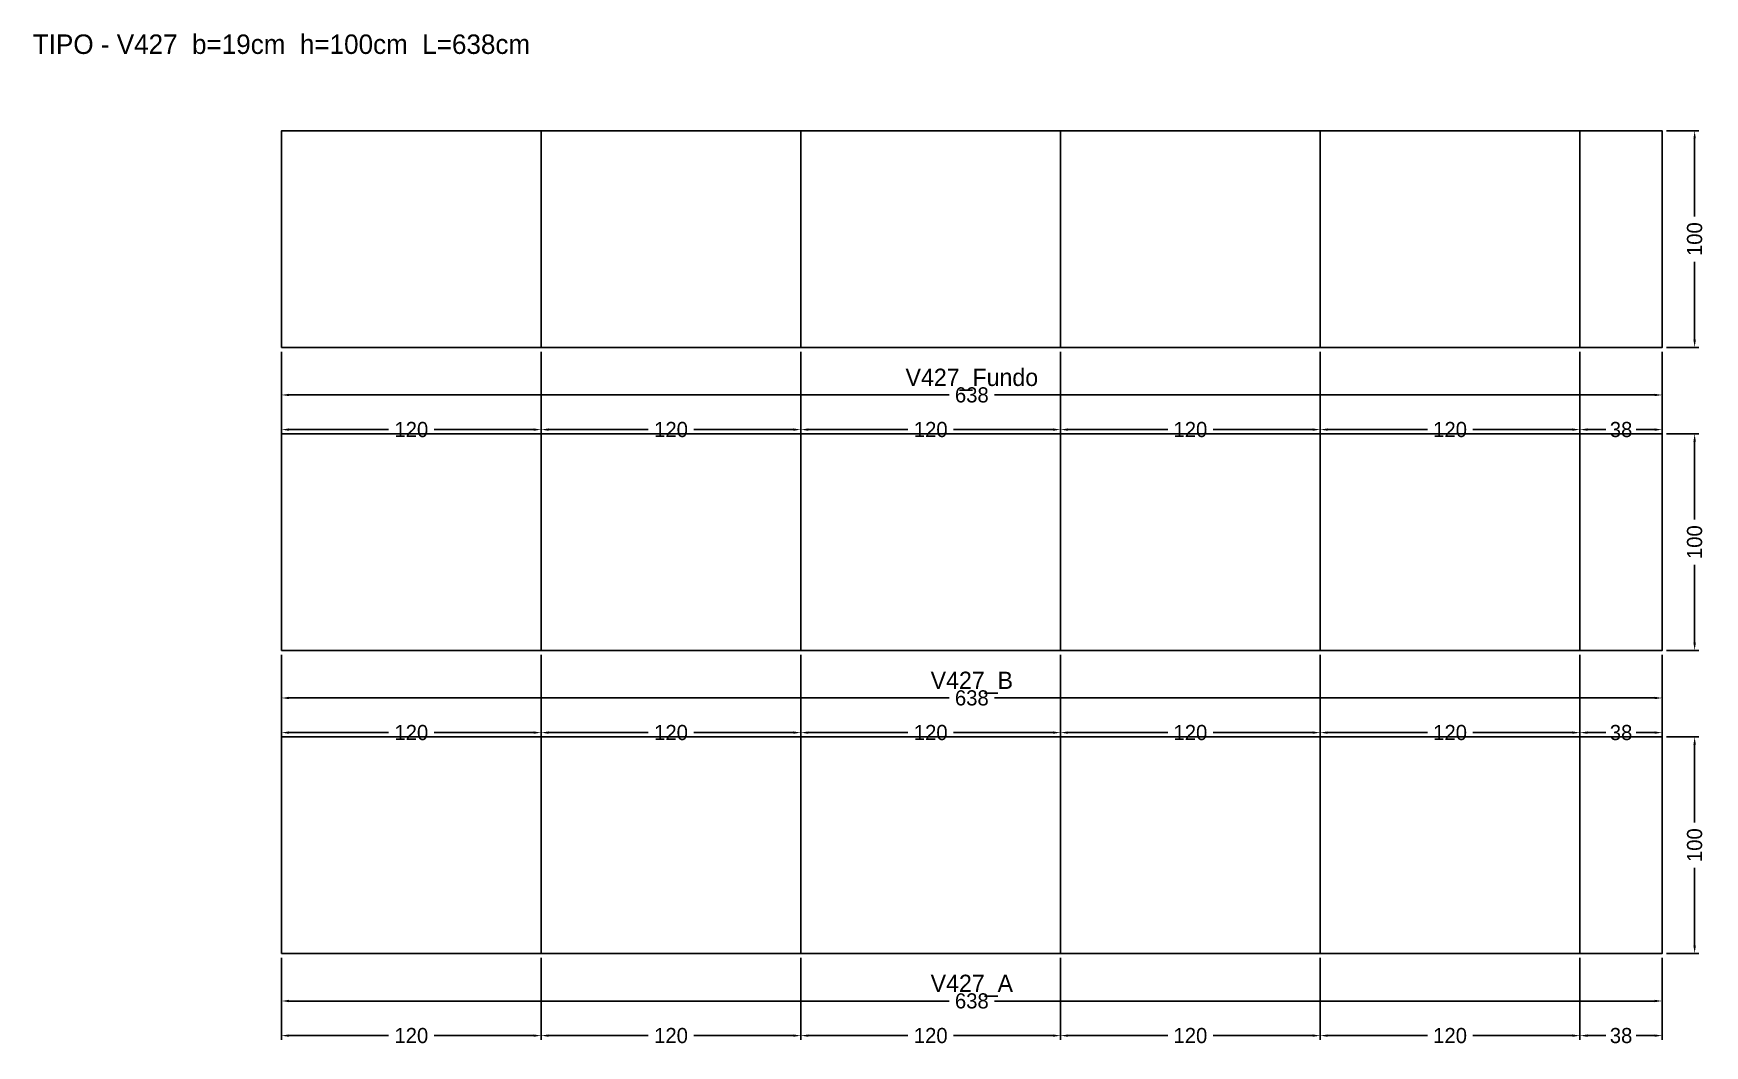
# Model space of a CAD drawing. Header units: metres. Extents: x -115 to 658, y -43 to 425.
import ezdxf

# ---------------------------------------------------------------- set-up
doc = ezdxf.new("R2010")
doc.units = ezdxf.units.M
for name, color, linetype in [('COTA', 3, 'Continuous'), ('NOMENCLATURA', 2, 'Continuous'), ('Paineis', 7, 'Continuous'), ('Texto Secao', 2, 'Continuous')]:
    doc.layers.add(name, color=color, linetype=linetype)
doc.dimstyles.new('COTA_VIG', dxfattribs={"dimtxt": 7, "dimasz": 3.5, "dimexe": 2, "dimexo": 2, "dimgap": 1.5, "dimtad": 1, "dimdec": 1, "dimcen": 2.5, "dimclrd": 3, "dimclre": 3, "dimclrt": 3, "dimazin": 3, "dimtfac": 1, "dimtmove": 0, "dimatfit": 3})

# ---------------------------------------------------------------- blocks, each defined once
blk = doc.blocks.new('_CLOSEDFILLED')
at = {"color": 0, "linetype": 'BYBLOCK'}
blk.add_solid([(-1, 0.16), (0, 0), (-1, -0.16)], dxfattribs=at)
blk = doc.blocks.new('*D1')
at = {"color": 3}
for p, q in [((0, -2), (0, -24)), ((638, -2), (638, -24)), ((3.5, -22), (308.5, -22)), ((329.5, -22), (634.5, -22))]:
    blk.add_line(p, q, dxfattribs=at)
at = {"layer": 'Defpoints'}
for p in [(0, 0), (638, 0), (0, -22)]:
    blk.add_point(p, dxfattribs=at)
at = {"layer": 'COTA', "color": 3, "xscale": 3.5, "yscale": 3.5, "rotation": 180}
blk.add_blockref('_CLOSEDFILLED', (0, -22), dxfattribs=at)
at = {"layer": 'COTA', "color": 3, "xscale": 3.5, "yscale": 3.5}
blk.add_blockref('_CLOSEDFILLED', (638, -22), dxfattribs=at)
at = {"layer": 'COTA', "color": 3, "insert": (319, -22), "char_height": 7, "attachment_point": 5}
blk.add_mtext('638', dxfattribs=at)
blk = doc.blocks.new('*D2')
at = {"color": 3}
for p, q in [((0, -2), (0, -40)), ((120, -2), (120, -40)), ((3.5, -38), (49.5, -38)), ((70.5, -38), (116.5, -38))]:
    blk.add_line(p, q, dxfattribs=at)
at = {"layer": 'Defpoints'}
for p in [(0, 0), (120, 0), (0, -38)]:
    blk.add_point(p, dxfattribs=at)
at = {"layer": 'COTA', "color": 3, "xscale": 3.5, "yscale": 3.5, "rotation": 180}
blk.add_blockref('_CLOSEDFILLED', (0, -38), dxfattribs=at)
at = {"layer": 'COTA', "color": 3, "xscale": 3.5, "yscale": 3.5}
blk.add_blockref('_CLOSEDFILLED', (120, -38), dxfattribs=at)
at = {"layer": 'COTA', "color": 3, "insert": (60, -38), "char_height": 7, "attachment_point": 5}
blk.add_mtext('120', dxfattribs=at)
blk = doc.blocks.new('*D3')
at = {"color": 3}
for p, q in [((120, -2), (120, -40)), ((240, -2), (240, -40)), ((123.5, -38), (169.5, -38)), ((190.5, -38), (236.5, -38))]:
    blk.add_line(p, q, dxfattribs=at)
at = {"layer": 'Defpoints'}
for p in [(120, 0), (240, 0), (120, -38)]:
    blk.add_point(p, dxfattribs=at)
at = {"layer": 'COTA', "color": 3, "xscale": 3.5, "yscale": 3.5, "rotation": 180}
blk.add_blockref('_CLOSEDFILLED', (120, -38), dxfattribs=at)
at = {"layer": 'COTA', "color": 3, "xscale": 3.5, "yscale": 3.5}
blk.add_blockref('_CLOSEDFILLED', (240, -38), dxfattribs=at)
at = {"layer": 'COTA', "color": 3, "insert": (180, -38), "char_height": 7, "attachment_point": 5}
blk.add_mtext('120', dxfattribs=at)
blk = doc.blocks.new('*D4')
at = {"color": 3}
for p, q in [((240, -2), (240, -40)), ((360, -2), (360, -40)), ((243.5, -38), (289.5, -38)), ((310.5, -38), (356.5, -38))]:
    blk.add_line(p, q, dxfattribs=at)
at = {"layer": 'Defpoints'}
for p in [(240, 0), (360, 0), (240, -38)]:
    blk.add_point(p, dxfattribs=at)
at = {"layer": 'COTA', "color": 3, "xscale": 3.5, "yscale": 3.5, "rotation": 180}
blk.add_blockref('_CLOSEDFILLED', (240, -38), dxfattribs=at)
at = {"layer": 'COTA', "color": 3, "xscale": 3.5, "yscale": 3.5}
blk.add_blockref('_CLOSEDFILLED', (360, -38), dxfattribs=at)
at = {"layer": 'COTA', "color": 3, "insert": (300, -38), "char_height": 7, "attachment_point": 5}
blk.add_mtext('120', dxfattribs=at)
blk = doc.blocks.new('*D5')
at = {"color": 3}
for p, q in [((360, -2), (360, -40)), ((480, -2), (480, -40)), ((363.5, -38), (409.5, -38)), ((430.5, -38), (476.5, -38))]:
    blk.add_line(p, q, dxfattribs=at)
at = {"layer": 'Defpoints'}
for p in [(360, 0), (480, 0), (360, -38)]:
    blk.add_point(p, dxfattribs=at)
at = {"layer": 'COTA', "color": 3, "xscale": 3.5, "yscale": 3.5, "rotation": 180}
blk.add_blockref('_CLOSEDFILLED', (360, -38), dxfattribs=at)
at = {"layer": 'COTA', "color": 3, "xscale": 3.5, "yscale": 3.5}
blk.add_blockref('_CLOSEDFILLED', (480, -38), dxfattribs=at)
at = {"layer": 'COTA', "color": 3, "insert": (420, -38), "char_height": 7, "attachment_point": 5}
blk.add_mtext('120', dxfattribs=at)
blk = doc.blocks.new('*D6')
at = {"color": 3}
for p, q in [((480, -2), (480, -40)), ((600, -2), (600, -40)), ((483.5, -38), (529.5, -38)), ((550.5, -38), (596.5, -38))]:
    blk.add_line(p, q, dxfattribs=at)
at = {"layer": 'Defpoints'}
for p in [(480, 0), (600, 0), (480, -38)]:
    blk.add_point(p, dxfattribs=at)
at = {"layer": 'COTA', "color": 3, "xscale": 3.5, "yscale": 3.5, "rotation": 180}
blk.add_blockref('_CLOSEDFILLED', (480, -38), dxfattribs=at)
at = {"layer": 'COTA', "color": 3, "xscale": 3.5, "yscale": 3.5}
blk.add_blockref('_CLOSEDFILLED', (600, -38), dxfattribs=at)
at = {"layer": 'COTA', "color": 3, "insert": (540, -38), "char_height": 7, "attachment_point": 5}
blk.add_mtext('120', dxfattribs=at)
blk = doc.blocks.new('*D7')
at = {"color": 3}
for p, q in [((600, -2), (600, -40)), ((638, -2), (638, -40)), ((603.5, -38), (612, -38)), ((626, -38), (634.5, -38))]:
    blk.add_line(p, q, dxfattribs=at)
at = {"layer": 'Defpoints'}
for p in [(600, 0), (638, 0), (600, -38)]:
    blk.add_point(p, dxfattribs=at)
at = {"layer": 'COTA', "color": 3, "xscale": 3.5, "yscale": 3.5, "rotation": 180}
blk.add_blockref('_CLOSEDFILLED', (600, -38), dxfattribs=at)
at = {"layer": 'COTA', "color": 3, "xscale": 3.5, "yscale": 3.5}
blk.add_blockref('_CLOSEDFILLED', (638, -38), dxfattribs=at)
at = {"layer": 'COTA', "color": 3, "insert": (619, -38), "char_height": 7, "attachment_point": 5}
blk.add_mtext('38', dxfattribs=at)
blk = doc.blocks.new('*D8')
at = {"color": 3}
for p, q in [((640, 100), (655, 100)), ((653, 60.5), (653, 96.5)), ((653, 3.5), (653, 39.5)), ((640, 0), (655, 0))]:
    blk.add_line(p, q, dxfattribs=at)
at = {"layer": 'Defpoints'}
for p in [(638, 100), (638, 0), (653, 0)]:
    blk.add_point(p, dxfattribs=at)
at = {"layer": 'COTA', "color": 3, "xscale": 3.5, "yscale": 3.5}
for p, rotation in [((653, 100), 90), ((653, 0), 270)]:
    blk.add_blockref('_CLOSEDFILLED', p, dxfattribs=dict(at, rotation=rotation))
at = {"layer": 'COTA', "color": 3, "insert": (653, 50), "char_height": 7, "attachment_point": 5, "rotation": 90}
blk.add_mtext('100', dxfattribs=at)
blk = doc.blocks.new('*D9')
at = {"color": 3}
for p, q in [((0, 138), (0, 116)), ((638, 138), (638, 116)), ((3.5, 118), (308.5, 118)), ((329.5, 118), (634.5, 118))]:
    blk.add_line(p, q, dxfattribs=at)
at = {"layer": 'Defpoints'}
for p in [(0, 140), (638, 140), (0, 118)]:
    blk.add_point(p, dxfattribs=at)
at = {"layer": 'COTA', "color": 3, "xscale": 3.5, "yscale": 3.5, "rotation": 180}
blk.add_blockref('_CLOSEDFILLED', (0, 118), dxfattribs=at)
at = {"layer": 'COTA', "color": 3, "xscale": 3.5, "yscale": 3.5}
blk.add_blockref('_CLOSEDFILLED', (638, 118), dxfattribs=at)
at = {"layer": 'COTA', "color": 3, "insert": (319, 118), "char_height": 7, "attachment_point": 5}
blk.add_mtext('638', dxfattribs=at)
blk = doc.blocks.new('*D10')
at = {"color": 3}
for p, q in [((0, 138), (0, 100)), ((120, 138), (120, 100)), ((3.5, 102), (49.5, 102)), ((70.5, 102), (116.5, 102))]:
    blk.add_line(p, q, dxfattribs=at)
at = {"layer": 'Defpoints'}
for p in [(0, 140), (120, 140), (0, 102)]:
    blk.add_point(p, dxfattribs=at)
at = {"layer": 'COTA', "color": 3, "xscale": 3.5, "yscale": 3.5, "rotation": 180}
blk.add_blockref('_CLOSEDFILLED', (0, 102), dxfattribs=at)
at = {"layer": 'COTA', "color": 3, "xscale": 3.5, "yscale": 3.5}
blk.add_blockref('_CLOSEDFILLED', (120, 102), dxfattribs=at)
at = {"layer": 'COTA', "color": 3, "insert": (60, 102), "char_height": 7, "attachment_point": 5}
blk.add_mtext('120', dxfattribs=at)
blk = doc.blocks.new('*D11')
at = {"color": 3}
for p, q in [((120, 138), (120, 100)), ((240, 138), (240, 100)), ((123.5, 102), (169.5, 102)), ((190.5, 102), (236.5, 102))]:
    blk.add_line(p, q, dxfattribs=at)
at = {"layer": 'Defpoints'}
for p in [(120, 140), (240, 140), (120, 102)]:
    blk.add_point(p, dxfattribs=at)
at = {"layer": 'COTA', "color": 3, "xscale": 3.5, "yscale": 3.5, "rotation": 180}
blk.add_blockref('_CLOSEDFILLED', (120, 102), dxfattribs=at)
at = {"layer": 'COTA', "color": 3, "xscale": 3.5, "yscale": 3.5}
blk.add_blockref('_CLOSEDFILLED', (240, 102), dxfattribs=at)
at = {"layer": 'COTA', "color": 3, "insert": (180, 102), "char_height": 7, "attachment_point": 5}
blk.add_mtext('120', dxfattribs=at)
blk = doc.blocks.new('*D12')
at = {"color": 3}
for p, q in [((240, 138), (240, 100)), ((360, 138), (360, 100)), ((243.5, 102), (289.5, 102)), ((310.5, 102), (356.5, 102))]:
    blk.add_line(p, q, dxfattribs=at)
at = {"layer": 'Defpoints'}
for p in [(240, 140), (360, 140), (240, 102)]:
    blk.add_point(p, dxfattribs=at)
at = {"layer": 'COTA', "color": 3, "xscale": 3.5, "yscale": 3.5, "rotation": 180}
blk.add_blockref('_CLOSEDFILLED', (240, 102), dxfattribs=at)
at = {"layer": 'COTA', "color": 3, "xscale": 3.5, "yscale": 3.5}
blk.add_blockref('_CLOSEDFILLED', (360, 102), dxfattribs=at)
at = {"layer": 'COTA', "color": 3, "insert": (300, 102), "char_height": 7, "attachment_point": 5}
blk.add_mtext('120', dxfattribs=at)
blk = doc.blocks.new('*D13')
at = {"color": 3}
for p, q in [((360, 138), (360, 100)), ((480, 138), (480, 100)), ((363.5, 102), (409.5, 102)), ((430.5, 102), (476.5, 102))]:
    blk.add_line(p, q, dxfattribs=at)
at = {"layer": 'Defpoints'}
for p in [(360, 140), (480, 140), (360, 102)]:
    blk.add_point(p, dxfattribs=at)
at = {"layer": 'COTA', "color": 3, "xscale": 3.5, "yscale": 3.5, "rotation": 180}
blk.add_blockref('_CLOSEDFILLED', (360, 102), dxfattribs=at)
at = {"layer": 'COTA', "color": 3, "xscale": 3.5, "yscale": 3.5}
blk.add_blockref('_CLOSEDFILLED', (480, 102), dxfattribs=at)
at = {"layer": 'COTA', "color": 3, "insert": (420, 102), "char_height": 7, "attachment_point": 5}
blk.add_mtext('120', dxfattribs=at)
blk = doc.blocks.new('*D14')
at = {"color": 3}
for p, q in [((480, 138), (480, 100)), ((600, 138), (600, 100)), ((483.5, 102), (529.5, 102)), ((550.5, 102), (596.5, 102))]:
    blk.add_line(p, q, dxfattribs=at)
at = {"layer": 'Defpoints'}
for p in [(480, 140), (600, 140), (480, 102)]:
    blk.add_point(p, dxfattribs=at)
at = {"layer": 'COTA', "color": 3, "xscale": 3.5, "yscale": 3.5, "rotation": 180}
blk.add_blockref('_CLOSEDFILLED', (480, 102), dxfattribs=at)
at = {"layer": 'COTA', "color": 3, "xscale": 3.5, "yscale": 3.5}
blk.add_blockref('_CLOSEDFILLED', (600, 102), dxfattribs=at)
at = {"layer": 'COTA', "color": 3, "insert": (540, 102), "char_height": 7, "attachment_point": 5}
blk.add_mtext('120', dxfattribs=at)
blk = doc.blocks.new('*D15')
at = {"color": 3}
for p, q in [((600, 138), (600, 100)), ((638, 138), (638, 100)), ((603.5, 102), (612, 102)), ((626, 102), (634.5, 102))]:
    blk.add_line(p, q, dxfattribs=at)
at = {"layer": 'Defpoints'}
for p in [(600, 140), (638, 140), (600, 102)]:
    blk.add_point(p, dxfattribs=at)
at = {"layer": 'COTA', "color": 3, "xscale": 3.5, "yscale": 3.5, "rotation": 180}
blk.add_blockref('_CLOSEDFILLED', (600, 102), dxfattribs=at)
at = {"layer": 'COTA', "color": 3, "xscale": 3.5, "yscale": 3.5}
blk.add_blockref('_CLOSEDFILLED', (638, 102), dxfattribs=at)
at = {"layer": 'COTA', "color": 3, "insert": (619, 102), "char_height": 7, "attachment_point": 5}
blk.add_mtext('38', dxfattribs=at)
blk = doc.blocks.new('*D16')
at = {"color": 3}
for p, q in [((640, 240), (655, 240)), ((653, 200.5), (653, 236.5)), ((653, 143.5), (653, 179.5)), ((640, 140), (655, 140))]:
    blk.add_line(p, q, dxfattribs=at)
at = {"layer": 'Defpoints'}
for p in [(638, 240), (638, 140), (653, 140)]:
    blk.add_point(p, dxfattribs=at)
at = {"layer": 'COTA', "color": 3, "xscale": 3.5, "yscale": 3.5}
for p, rotation in [((653, 240), 90), ((653, 140), 270)]:
    blk.add_blockref('_CLOSEDFILLED', p, dxfattribs=dict(at, rotation=rotation))
at = {"layer": 'COTA', "color": 3, "insert": (653, 190), "char_height": 7, "attachment_point": 5, "rotation": 90}
blk.add_mtext('100', dxfattribs=at)
blk = doc.blocks.new('*D17')
at = {"color": 3}
for p, q in [((0, 278), (0, 256)), ((638, 278), (638, 256)), ((3.5, 258), (308.5, 258)), ((329.5, 258), (634.5, 258))]:
    blk.add_line(p, q, dxfattribs=at)
at = {"layer": 'Defpoints'}
for p in [(0, 280), (638, 280), (0, 258)]:
    blk.add_point(p, dxfattribs=at)
at = {"layer": 'COTA', "color": 3, "xscale": 3.5, "yscale": 3.5, "rotation": 180}
blk.add_blockref('_CLOSEDFILLED', (0, 258), dxfattribs=at)
at = {"layer": 'COTA', "color": 3, "xscale": 3.5, "yscale": 3.5}
blk.add_blockref('_CLOSEDFILLED', (638, 258), dxfattribs=at)
at = {"layer": 'COTA', "color": 3, "insert": (319, 258), "char_height": 7, "attachment_point": 5}
blk.add_mtext('638', dxfattribs=at)
blk = doc.blocks.new('*D18')
at = {"color": 3}
for p, q in [((0, 278), (0, 240)), ((120, 278), (120, 240)), ((3.5, 242), (49.5, 242)), ((70.5, 242), (116.5, 242))]:
    blk.add_line(p, q, dxfattribs=at)
at = {"layer": 'Defpoints'}
for p in [(0, 280), (120, 280), (0, 242)]:
    blk.add_point(p, dxfattribs=at)
at = {"layer": 'COTA', "color": 3, "xscale": 3.5, "yscale": 3.5, "rotation": 180}
blk.add_blockref('_CLOSEDFILLED', (0, 242), dxfattribs=at)
at = {"layer": 'COTA', "color": 3, "xscale": 3.5, "yscale": 3.5}
blk.add_blockref('_CLOSEDFILLED', (120, 242), dxfattribs=at)
at = {"layer": 'COTA', "color": 3, "insert": (60, 242), "char_height": 7, "attachment_point": 5}
blk.add_mtext('120', dxfattribs=at)
blk = doc.blocks.new('*D19')
at = {"color": 3}
for p, q in [((120, 278), (120, 240)), ((240, 278), (240, 240)), ((123.5, 242), (169.5, 242)), ((190.5, 242), (236.5, 242))]:
    blk.add_line(p, q, dxfattribs=at)
at = {"layer": 'Defpoints'}
for p in [(120, 280), (240, 280), (120, 242)]:
    blk.add_point(p, dxfattribs=at)
at = {"layer": 'COTA', "color": 3, "xscale": 3.5, "yscale": 3.5, "rotation": 180}
blk.add_blockref('_CLOSEDFILLED', (120, 242), dxfattribs=at)
at = {"layer": 'COTA', "color": 3, "xscale": 3.5, "yscale": 3.5}
blk.add_blockref('_CLOSEDFILLED', (240, 242), dxfattribs=at)
at = {"layer": 'COTA', "color": 3, "insert": (180, 242), "char_height": 7, "attachment_point": 5}
blk.add_mtext('120', dxfattribs=at)
blk = doc.blocks.new('*D20')
at = {"color": 3}
for p, q in [((240, 278), (240, 240)), ((360, 278), (360, 240)), ((243.5, 242), (289.5, 242)), ((310.5, 242), (356.5, 242))]:
    blk.add_line(p, q, dxfattribs=at)
at = {"layer": 'Defpoints'}
for p in [(240, 280), (360, 280), (240, 242)]:
    blk.add_point(p, dxfattribs=at)
at = {"layer": 'COTA', "color": 3, "xscale": 3.5, "yscale": 3.5, "rotation": 180}
blk.add_blockref('_CLOSEDFILLED', (240, 242), dxfattribs=at)
at = {"layer": 'COTA', "color": 3, "xscale": 3.5, "yscale": 3.5}
blk.add_blockref('_CLOSEDFILLED', (360, 242), dxfattribs=at)
at = {"layer": 'COTA', "color": 3, "insert": (300, 242), "char_height": 7, "attachment_point": 5}
blk.add_mtext('120', dxfattribs=at)
blk = doc.blocks.new('*D21')
at = {"color": 3}
for p, q in [((360, 278), (360, 240)), ((480, 278), (480, 240)), ((363.5, 242), (409.5, 242)), ((430.5, 242), (476.5, 242))]:
    blk.add_line(p, q, dxfattribs=at)
at = {"layer": 'Defpoints'}
for p in [(360, 280), (480, 280), (360, 242)]:
    blk.add_point(p, dxfattribs=at)
at = {"layer": 'COTA', "color": 3, "xscale": 3.5, "yscale": 3.5, "rotation": 180}
blk.add_blockref('_CLOSEDFILLED', (360, 242), dxfattribs=at)
at = {"layer": 'COTA', "color": 3, "xscale": 3.5, "yscale": 3.5}
blk.add_blockref('_CLOSEDFILLED', (480, 242), dxfattribs=at)
at = {"layer": 'COTA', "color": 3, "insert": (420, 242), "char_height": 7, "attachment_point": 5}
blk.add_mtext('120', dxfattribs=at)
blk = doc.blocks.new('*D22')
at = {"color": 3}
for p, q in [((480, 278), (480, 240)), ((600, 278), (600, 240)), ((483.5, 242), (529.5, 242)), ((550.5, 242), (596.5, 242))]:
    blk.add_line(p, q, dxfattribs=at)
at = {"layer": 'Defpoints'}
for p in [(480, 280), (600, 280), (480, 242)]:
    blk.add_point(p, dxfattribs=at)
at = {"layer": 'COTA', "color": 3, "xscale": 3.5, "yscale": 3.5, "rotation": 180}
blk.add_blockref('_CLOSEDFILLED', (480, 242), dxfattribs=at)
at = {"layer": 'COTA', "color": 3, "xscale": 3.5, "yscale": 3.5}
blk.add_blockref('_CLOSEDFILLED', (600, 242), dxfattribs=at)
at = {"layer": 'COTA', "color": 3, "insert": (540, 242), "char_height": 7, "attachment_point": 5}
blk.add_mtext('120', dxfattribs=at)
blk = doc.blocks.new('*D23')
at = {"color": 3}
for p, q in [((600, 278), (600, 240)), ((638, 278), (638, 240)), ((603.5, 242), (612, 242)), ((626, 242), (634.5, 242))]:
    blk.add_line(p, q, dxfattribs=at)
at = {"layer": 'Defpoints'}
for p in [(600, 280), (638, 280), (600, 242)]:
    blk.add_point(p, dxfattribs=at)
at = {"layer": 'COTA', "color": 3, "xscale": 3.5, "yscale": 3.5, "rotation": 180}
blk.add_blockref('_CLOSEDFILLED', (600, 242), dxfattribs=at)
at = {"layer": 'COTA', "color": 3, "xscale": 3.5, "yscale": 3.5}
blk.add_blockref('_CLOSEDFILLED', (638, 242), dxfattribs=at)
at = {"layer": 'COTA', "color": 3, "insert": (619, 242), "char_height": 7, "attachment_point": 5}
blk.add_mtext('38', dxfattribs=at)
blk = doc.blocks.new('*D24')
at = {"color": 3}
for p, q in [((640, 380), (655, 380)), ((653, 340.5), (653, 376.5)), ((653, 283.5), (653, 319.5)), ((640, 280), (655, 280))]:
    blk.add_line(p, q, dxfattribs=at)
at = {"layer": 'Defpoints'}
for p in [(638, 380), (638, 280), (653, 280)]:
    blk.add_point(p, dxfattribs=at)
at = {"layer": 'COTA', "color": 3, "xscale": 3.5, "yscale": 3.5}
for p, rotation in [((653, 380), 90), ((653, 280), 270)]:
    blk.add_blockref('_CLOSEDFILLED', p, dxfattribs=dict(at, rotation=rotation))
at = {"layer": 'COTA', "color": 3, "insert": (653, 330), "char_height": 7, "attachment_point": 5, "rotation": 90}
blk.add_mtext('100', dxfattribs=at)

msp = doc.modelspace()

# ---------------------------------------------------------------- linework, layer by layer
at = {"layer": 'Paineis'}
for points in [[(0, 280), (120, 280), (120, 380), (0, 380)], [(120, 280), (240, 280), (240, 380), (120, 380)], [(240, 280), (360, 280), (360, 380), (240, 380)], [(360, 280), (480, 280), (480, 380), (360, 380)], [(480, 280), (600, 280), (600, 380), (480, 380)], [(600, 280), (638, 280), (638, 380), (600, 380)], [(0, 140), (120, 140), (120, 240), (0, 240)], [(120, 140), (240, 140), (240, 240), (120, 240)], [(240, 140), (360, 140), (360, 240), (240, 240)], [(360, 140), (480, 140), (480, 240), (360, 240)], [(480, 140), (600, 140), (600, 240), (480, 240)], [(600, 140), (638, 140), (638, 240), (600, 240)], [(0, 0), (120, 0), (120, 100), (0, 100)], [(120, 0), (240, 0), (240, 100), (120, 100)], [(240, 0), (360, 0), (360, 100), (240, 100)], [(360, 0), (480, 0), (480, 100), (360, 100)], [(480, 0), (600, 0), (600, 100), (480, 100)], [(600, 0), (638, 0), (638, 100), (600, 100)]]:
    msp.add_lwpolyline(points, close=True, dxfattribs=at)

# ---------------------------------------------------------------- texts
at = {"layer": 'NOMENCLATURA', "insert": (0, 420), "char_height": 9, "width": 658, "attachment_point": 5}
msp.add_mtext('TIPO - V427  b=19cm  h=100cm  L=638cm', dxfattribs=at)
at = {"layer": 'Texto Secao', "char_height": 8, "width": 658, "attachment_point": 5}
for s, insert in [('V427_Fundo', (319, 265)), ('V427_B', (319, 125)), ('V427_A', (319, -15))]:
    msp.add_mtext(s, dxfattribs=dict(at, insert=insert))

# ---------------------------------------------------------------- dimensions: what is measured, and where the dimension line sits
at = {"layer": 'COTA'}
for base, p1, p2, picture, middle in [((653, 280), (638, 280), (638, 380), '*D24', (653, 330)), ((653, 140), (638, 140), (638, 240), '*D16', (653, 190)), ((653, 0), (638, 0), (638, 100), '*D8', (653, 50))]:
    dim = msp.add_linear_dim(base=base, p1=p1, p2=p2, angle=90, dimstyle='COTA_VIG', dxfattribs=at)
    dim.commit()
    dim.dimension.update_dxf_attribs({"geometry": picture, "text_midpoint": middle})
for base, p1, p2, picture, middle in [((0, 258), (0, 280), (638, 280), '*D17', (319, 258)), ((0, 242), (0, 280), (120, 280), '*D18', (60, 242)), ((120, 242), (120, 280), (240, 280), '*D19', (180, 242)), ((240, 242), (240, 280), (360, 280), '*D20', (300, 242)), ((360, 242), (360, 280), (480, 280), '*D21', (420, 242)), ((480, 242), (480, 280), (600, 280), '*D22', (540, 242)), ((600, 242), (600, 280), (638, 280), '*D23', (619, 242)), ((0, 118), (0, 140), (638, 140), '*D9', (319, 118)), ((0, 102), (0, 140), (120, 140), '*D10', (60, 102)), ((120, 102), (120, 140), (240, 140), '*D11', (180, 102)), ((240, 102), (240, 140), (360, 140), '*D12', (300, 102)), ((360, 102), (360, 140), (480, 140), '*D13', (420, 102)), ((480, 102), (480, 140), (600, 140), '*D14', (540, 102)), ((600, 102), (600, 140), (638, 140), '*D15', (619, 102)), ((0, -22), (0, 0), (638, 0), '*D1', (319, -22)), ((0, -38), (0, 0), (120, 0), '*D2', (60, -38)), ((120, -38), (120, 0), (240, 0), '*D3', (180, -38)), ((240, -38), (240, 0), (360, 0), '*D4', (300, -38)), ((360, -38), (360, 0), (480, 0), '*D5', (420, -38)), ((480, -38), (480, 0), (600, 0), '*D6', (540, -38)), ((600, -38), (600, 0), (638, 0), '*D7', (619, -38))]:
    dim = msp.add_linear_dim(base=base, p1=p1, p2=p2, dimstyle='COTA_VIG', dxfattribs=at)
    dim.commit()
    dim.dimension.update_dxf_attribs({"geometry": picture, "text_midpoint": middle})

doc.saveas('drawing.dxf')
